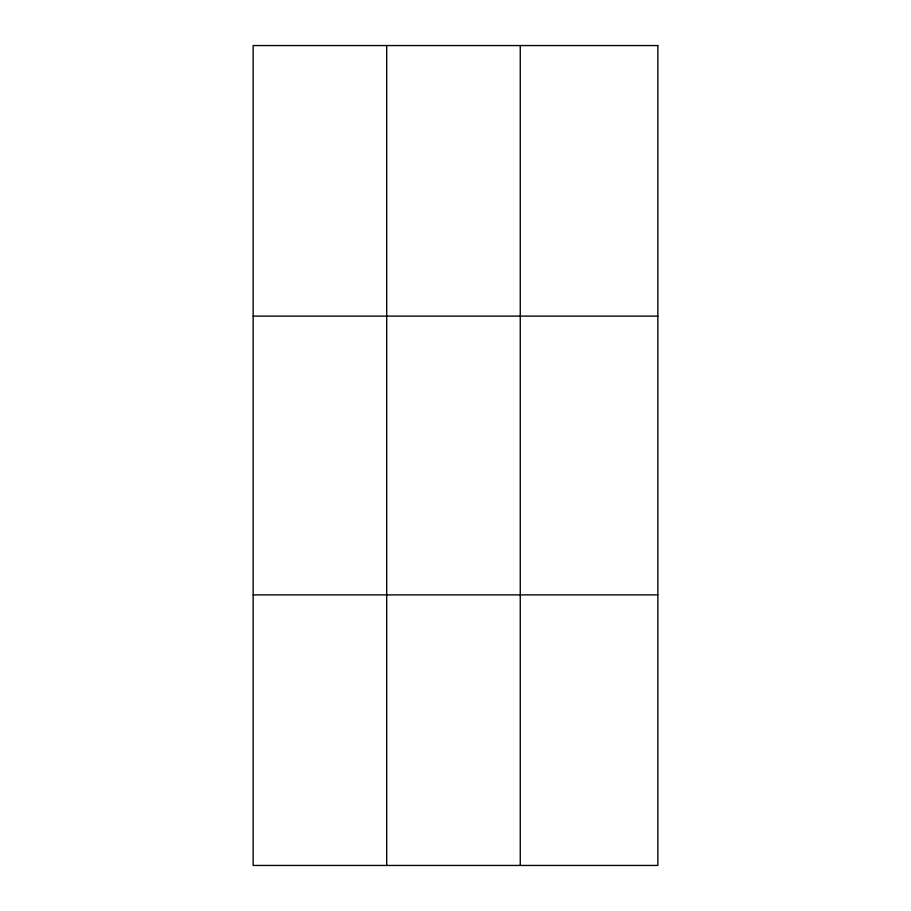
<?xml version="1.0" encoding="UTF-8"?>
<svg xmlns="http://www.w3.org/2000/svg" width="911" height="911" viewBox="0 0 911 911"><rect width="100%" height="100%" fill="white"/><g stroke="black" fill="none" stroke-linecap="round" stroke-linejoin="round"><path stroke-width="1.37" d="M386.697 865.45L386.697 45.55M520.261 865.45L520.261 45.55M253.144 316.117L657.856 316.117M253.144 594.883L657.856 594.883M657.856 45.55L657.856 865.45L253.144 865.45L253.144 45.55L657.856 45.55"/></g></svg>
